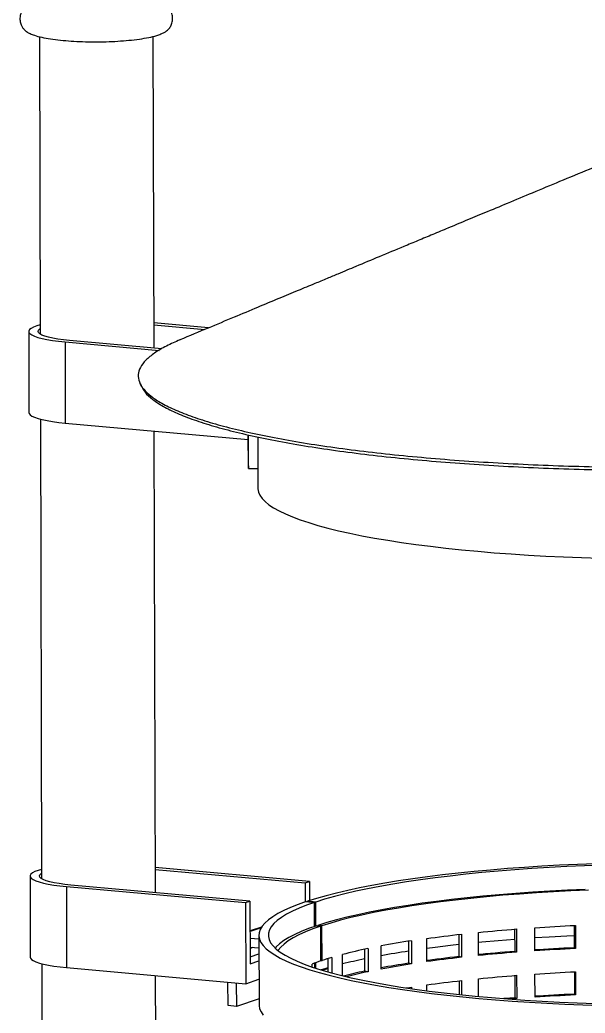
# Model space of a CAD drawing. Header units: millimetres. Extents: x 2214 to 8154, y -2115 to 2085.
# Drawn here: x 6536 to 6896, y 463 to 1097 of the extents above; entities that cross this region are included whole.
import ezdxf

# ---------------------------------------------------------------- set-up
doc = ezdxf.new("R2010")
doc.units = ezdxf.units.MM

# ---------------------------------------------------------------- blocks, each defined once
blk = doc.blocks.new('izometria')
for p, q in [((1621.03, 690.78), (1621.34, 564.41)), ((1669.66, 558.48), (1669.33, 690.91)), ((1616.49, 565.53), (1616.57, 531.06)), ((1692.85, 567.06), (1669.63, 569.16)), ((1669.63, 568.37), (1691.29, 566.41)), ((1672.98, 558.18), (1633.79, 561.71)), ((1631.92, 561.09), (1671.82, 557.49)), ((1631.92, 561.09), (1632, 526.62)), ((1663.71, 543.41), (1664.33, 542.08)), ((1621.43, 528.27), (1621.91, 333.03)), ((1632, 526.62), (1709.64, 519.63)), ((1670.23, 327.09), (1669.74, 523.22)), ((1709.64, 521.61), (1709.67, 508.83)), ((1709.72, 508.13), (1709.68, 521.6)), ((1709.83, 507.25), (1709.8, 521.57)), ((1713.83, 507.28), (1713.8, 520.67)), ((1709.67, 508.83), (1709.72, 508.13)), ((1709.72, 508.13), (1709.83, 507.25)), ((1709.83, 507.25), (1713.83, 507.28)), ((1713.68, 507.28), (1713.7, 498.95)), ((1735.63, 331.88), (1670.2, 337.77)), ((1617.06, 334.14), (1617.14, 299.68)), ((1670.2, 336.98), (1733.76, 331.25)), ((1632.49, 329.7), (1632.58, 295.24)), ((1632.49, 329.7), (1708.49, 322.85)), ((1710.37, 323.48), (1634.36, 330.33)), ((1733.76, 331.25), (1735.63, 331.88)), ((1733.76, 331.25), (1733.78, 323.1)), ((1735.63, 331.88), (1735.65, 323.71)), ((1708.49, 322.85), (1710.37, 323.48)), ((1708.49, 322.85), (1708.58, 288.39)), ((1710.37, 323.48), (1710.43, 296.89)), ((1734.27, 323.26), (1737.81, 322.94)), ((1734.74, 323.22), (1734.74, 323.42)), ((1738.27, 323.1), (1734.74, 323.42)), ((1737.83, 312.72), (1737.81, 322.94)), ((1738.29, 312.87), (1738.27, 323.1)), ((1715.31, 312.46), (1710.4, 310.83)), ((1738.72, 313.02), (1740.49, 312.86)), ((1740.95, 313.01), (1739.19, 313.17)), ((1739.19, 312.98), (1739.19, 313.17)), ((1740.52, 298.09), (1740.49, 312.86)), ((1740.99, 298.24), (1740.95, 313.01)), ((1848.02, 313.15), (1848.04, 303.66)), ((1848.5, 313.17), (1848.52, 303.33)), ((1715.14, 312.2), (1710.4, 310.63)), ((1714.17, 308.97), (1714.24, 279.43)), ((1799.07, 309.34), (1799.09, 299.91)), ((1800.13, 309.46), (1800.15, 299.62)), ((1807.36, 300.38), (1807.34, 310.22)), ((1822.72, 311.59), (1822.75, 302.12)), ((1823.5, 311.65), (1823.53, 301.8)), ((1831.32, 302.36), (1831.3, 312.21)), ((1710.4, 307.78), (1714.17, 307.44)), ((1766.04, 294.6), (1766.02, 304.45)), ((1777.63, 306.46), (1777.66, 297.08)), ((1778.94, 306.67), (1778.97, 296.82)), ((1785.43, 297.77), (1785.4, 307.62)), ((1714.18, 303.5), (1710.41, 303.84)), ((1711.55, 303.74), (1710.42, 303.36)), ((1710.42, 299.88), (1714.19, 301.13)), ((1749.69, 291.78), (1749.67, 300.8)), ((1758.95, 303.01), (1758.97, 293.71)), ((1760.48, 303.34), (1760.5, 293.49)), ((1800.15, 299.62), (1799.09, 299.91)), ((1823.53, 301.8), (1822.75, 302.12)), ((1848.52, 303.33), (1848.04, 303.66)), ((1622, 296.89), (1622.82, -36.2)), ((1710.43, 296.89), (1714.2, 298.14)), ((1736.76, 295.48), (1736.76, 296.75)), ((1737.88, 295.11), (1737.87, 297.16)), ((1738.34, 294.96), (1738.33, 297.33)), ((1740.52, 298.29), (1740.99, 298.24)), ((1743.47, 299.03), (1743.48, 293.41)), ((1745.18, 299.55), (1745.2, 292.93)), ((1778.97, 296.82), (1777.66, 297.08)), ((1632.58, 295.24), (1708.58, 288.39)), ((1671.14, -42.14), (1670.31, 291.84)), ((1741.09, 294.1), (1743.48, 294.89)), ((1760.5, 293.49), (1758.97, 293.71)), ((1822.77, 291.89), (1822.8, 282.43)), ((1823.55, 291.96), (1823.58, 282.11)), ((1831.37, 282.67), (1831.34, 292.51)), ((1848.07, 293.46), (1848.09, 283.97)), ((1848.55, 293.48), (1848.57, 283.63)), ((1701.08, 279.09), (1701.05, 289.07)), ((1704.59, 288.75), (1704.61, 278.77)), ((1708.58, 288.39), (1714.21, 290.27)), ((1778.99, 286.98), (1778.99, 286.28)), ((1785.46, 285.39), (1785.45, 287.93)), ((1799.12, 289.65), (1799.13, 283.78)), ((1800.18, 289.77), (1800.19, 283.67)), ((1807.41, 282.96), (1807.39, 290.53)), ((1777.68, 286.77), (1777.68, 286.47)), ((1848.57, 283.63), (1848.09, 283.97)), ((1704.61, 278.77), (1701.08, 279.09)), ((1714.24, 281.97), (1704.61, 278.77)), ((1823.58, 282.11), (1822.8, 282.43))]:
    blk.add_line(p, q)
at = {"flags": 128}
for points in [[(1621.33, 568.34), (1619.86, 567.91), (1618.5, 567.39), (1617.48, 566.85), (1616.82, 566.29), (1616.51, 565.72), (1616.57, 565.15), (1616.99, 564.59), (1617.77, 564.04), (1618.9, 563.51), (1620.36, 563.01), (1622.14, 562.54), (1624.22, 562.1), (1626.56, 561.71), (1629.13, 561.37), (1631.92, 561.09)], [(1633.79, 561.71), (1631.21, 561.98), (1628.84, 562.3), (1626.72, 562.67), (1624.86, 563.08), (1623.31, 563.53), (1622.08, 564.01), (1621.19, 564.51), (1620.66, 565.03), (1620.49, 565.55), (1620.68, 566.08), (1621.24, 566.6), (1621.34, 566.67)], [(1616.57, 531.06), (1616.65, 530.69), (1617.07, 530.13), (1617.86, 529.58), (1618.98, 529.05), (1620.45, 528.55), (1622.23, 528.07), (1624.3, 527.64), (1626.64, 527.25), (1629.22, 526.91), (1632, 526.62)], [(1713.7, 498.95), (1713.71, 498.68), (1713.95, 497.31), (1714.55, 495.94), (1715.5, 494.59), (1716.8, 493.24), (1718.44, 491.9), (1720.43, 490.58), (1722.75, 489.27), (1725.41, 487.99), (1728.39, 486.73), (1731.7, 485.49), (1735.32, 484.29), (1739.25, 483.11), (1743.49, 481.96), (1748.01, 480.85), (1752.82, 479.78), (1757.9, 478.75), (1763.24, 477.76), (1768.83, 476.81), (1774.67, 475.91), (1780.73, 475.05), (1787.02, 474.25), (1793.5, 473.49), (1800.18, 472.79), (1807.04, 472.14), (1814.06, 471.54), (1821.22, 471), (1828.53, 470.52), (1835.96, 470.09), (1843.49, 469.73), (1851.11, 469.42), (1858.81, 469.17)], [(1734.27, 323.26), (1730.77, 322.02), (1727.6, 320.76), (1724.75, 319.48), (1722.23, 318.17), (1720.04, 316.85), (1718.2, 315.51), (1716.69, 314.17), (1715.54, 312.81), (1714.73, 311.44), (1714.28, 310.07), (1714.18, 308.7), (1714.42, 307.33), (1715.02, 305.96), (1715.97, 304.6), (1717.27, 303.26), (1718.92, 301.92), (1720.9, 300.6), (1723.22, 299.29), (1725.88, 298.01), (1728.87, 296.75), (1732.18, 295.51), (1735.8, 294.31), (1739.73, 293.13), (1743.96, 291.98), (1748.49, 290.87), (1753.29, 289.8), (1758.37, 288.77), (1763.72, 287.78), (1769.31, 286.83), (1775.15, 285.93), (1781.21, 285.07), (1787.5, 284.27), (1793.98, 283.51), (1800.66, 282.81), (1807.52, 282.16), (1814.54, 281.56), (1821.71, 281.02), (1829.01, 280.54), (1836.44, 280.11), (1843.97, 279.75), (1851.6, 279.44), (1859.3, 279.2)], [(1857.1, 339.39), (1849.42, 339.09), (1841.82, 338.73), (1834.31, 338.31), (1826.92, 337.83), (1819.65, 337.3), (1812.52, 336.71), (1805.55, 336.07), (1798.74, 335.37), (1792.12, 334.62), (1785.69, 333.82), (1779.46, 332.97), (1773.46, 332.07), (1767.69, 331.12), (1762.17, 330.14), (1756.9, 329.11), (1751.9, 328.04), (1747.17, 326.93), (1742.73, 325.79), (1738.58, 324.62), (1734.74, 323.42)], [(1737.81, 322.94), (1734.35, 321.72), (1731.21, 320.47), (1728.39, 319.19), (1725.91, 317.9), (1723.76, 316.59), (1721.96, 315.26), (1720.51, 313.92), (1719.4, 312.57), (1718.64, 311.22), (1718.24, 309.86), (1718.19, 308.5), (1718.5, 307.14), (1719.15, 305.79), (1720.16, 304.45), (1721.52, 303.11), (1723.23, 301.79), (1725.28, 300.48), (1727.66, 299.19), (1730.39, 297.93), (1733.44, 296.68), (1736.81, 295.47), (1740.5, 294.28), (1744.49, 293.12), (1748.79, 292), (1753.37, 290.91), (1758.24, 289.86), (1763.38, 288.86), (1768.77, 287.89), (1774.42, 286.97), (1780.31, 286.09), (1786.41, 285.27), (1792.74, 284.49), (1799.26, 283.77), (1805.96, 283.09), (1812.84, 282.48), (1819.88, 281.91), (1827.06, 281.41), (1834.37, 280.96), (1841.79, 280.57), (1849.31, 280.24), (1856.92, 279.98)], [(1860.02, 338.78), (1852.38, 338.5), (1844.83, 338.16), (1837.36, 337.76), (1830.01, 337.3), (1822.77, 336.78), (1815.68, 336.21), (1808.73, 335.58), (1801.95, 334.9), (1795.35, 334.16), (1788.95, 333.37), (1782.75, 332.54), (1776.78, 331.65), (1771.03, 330.72), (1765.53, 329.75), (1760.29, 328.73), (1755.31, 327.68), (1750.61, 326.58), (1746.2, 325.45), (1742.08, 324.29), (1738.27, 323.1)], [(1621.9, 336.96), (1620.43, 336.52), (1619.07, 336.01), (1618.05, 335.46), (1617.39, 334.91), (1617.08, 334.34), (1617.14, 333.77), (1617.56, 333.21), (1618.34, 332.66), (1619.47, 332.13), (1620.93, 331.62), (1622.71, 331.15), (1624.79, 330.72), (1627.13, 330.33), (1629.71, 329.99), (1632.49, 329.7)], [(1634.36, 330.33), (1631.78, 330.59), (1629.41, 330.92), (1627.29, 331.28), (1625.43, 331.7), (1623.88, 332.15), (1622.65, 332.62), (1621.76, 333.13), (1621.23, 333.64), (1621.06, 334.17), (1621.25, 334.7), (1621.81, 335.22), (1621.91, 335.28)], [(1852.65, 328.48), (1845.14, 328.14), (1837.72, 327.75), (1830.4, 327.29), (1823.21, 326.78), (1816.15, 326.21), (1809.25, 325.58), (1802.51, 324.9), (1795.95, 324.17), (1789.58, 323.39), (1783.42, 322.56), (1777.48, 321.68), (1771.77, 320.76), (1766.3, 319.79), (1761.08, 318.78), (1756.14, 317.73), (1751.46, 316.64), (1747.07, 315.52), (1742.98, 314.36), (1739.19, 313.17)], [(1854.11, 328.18), (1846.62, 327.85), (1839.23, 327.47), (1831.93, 327.02), (1824.76, 326.51), (1817.72, 325.95), (1810.83, 325.34), (1804.11, 324.67), (1797.56, 323.94), (1791.21, 323.17), (1785.06, 322.34), (1779.13, 321.47), (1773.43, 320.55), (1767.98, 319.59), (1762.78, 318.59), (1757.84, 317.54), (1753.18, 316.46), (1748.81, 315.35), (1744.73, 314.19), (1740.95, 313.01)], [(1738.72, 313.02), (1735.28, 311.8), (1732.15, 310.56), (1729.36, 309.29), (1726.89, 308), (1724.76, 306.7), (1722.97, 305.38), (1721.52, 304.05), (1721.05, 303.53)], [(1740.49, 312.86), (1737.06, 311.65), (1733.96, 310.41), (1731.18, 309.15), (1728.73, 307.87), (1726.62, 306.57), (1724.85, 305.25), (1723.43, 303.93), (1722.35, 302.59), (1722.28, 302.49)], [(1831.3, 312.21), (1833.41, 312.34), (1835.54, 312.48), (1837.68, 312.6), (1839.83, 312.73), (1841.98, 312.85), (1844.15, 312.96), (1846.32, 313.07), (1848.5, 313.17)], [(1785.4, 307.62), (1787.18, 307.86), (1788.98, 308.1), (1790.79, 308.34), (1792.63, 308.57), (1794.48, 308.8), (1796.34, 309.03), (1798.23, 309.25), (1800.13, 309.46)], [(1807.34, 310.22), (1809.31, 310.42), (1811.3, 310.61), (1813.3, 310.79), (1815.32, 310.97), (1817.34, 311.15), (1819.39, 311.32), (1821.44, 311.49), (1823.5, 311.65)], [(1848.03, 308.77), (1844.9, 308.62), (1837.44, 308.22), (1831.31, 307.84)], [(1799.08, 305.04), (1795.43, 304.62), (1789.02, 303.84), (1785.41, 303.36)], [(1822.73, 307.23), (1815.75, 306.67), (1808.8, 306.04), (1807.35, 305.9)], [(1617.14, 299.68), (1617.22, 299.31), (1617.65, 298.75), (1618.43, 298.2), (1619.56, 297.67), (1621.02, 297.16), (1622.8, 296.69), (1624.87, 296.26), (1627.21, 295.87), (1629.79, 295.53), (1632.58, 295.24)], [(1799.09, 299.91), (1797.17, 299.69), (1795.26, 299.47), (1793.37, 299.24), (1791.5, 299.01), (1789.65, 298.78), (1787.81, 298.54), (1785.99, 298.29), (1785.42, 298.21)], [(1822.75, 302.12), (1820.66, 301.96), (1818.58, 301.79), (1816.51, 301.62), (1814.46, 301.44), (1812.42, 301.26), (1810.4, 301.07), (1808.39, 300.88), (1807.36, 300.78)], [(1823.53, 301.8), (1821.46, 301.64), (1819.41, 301.47), (1817.37, 301.3), (1815.34, 301.13), (1813.33, 300.95), (1811.32, 300.76), (1809.34, 300.57), (1807.36, 300.38)], [(1848.04, 303.66), (1845.83, 303.56), (1843.64, 303.45), (1841.45, 303.33), (1839.26, 303.21), (1837.09, 303.09), (1834.93, 302.96), (1832.77, 302.83), (1831.32, 302.73)], [(1848.52, 303.33), (1846.34, 303.22), (1844.17, 303.11), (1842.01, 303), (1839.85, 302.88), (1837.7, 302.76), (1835.57, 302.63), (1833.44, 302.5), (1831.32, 302.36)], [(1800.15, 299.62), (1798.25, 299.4), (1796.37, 299.18), (1794.5, 298.96), (1792.65, 298.73), (1790.82, 298.5), (1789, 298.26), (1787.2, 298.02), (1785.43, 297.77)], [(1743.48, 295.14), (1742.15, 294.75), (1740.55, 294.26)], [(1807.39, 290.53), (1809.36, 290.73), (1811.35, 290.92), (1813.35, 291.1), (1815.37, 291.28), (1817.39, 291.46), (1819.43, 291.63), (1821.49, 291.79), (1823.55, 291.96)], [(1831.34, 292.51), (1833.46, 292.65), (1835.59, 292.78), (1837.73, 292.91), (1839.88, 293.04), (1842.03, 293.15), (1844.2, 293.27), (1846.37, 293.38), (1848.55, 293.48)], [(1776.72, 286.62), (1777.31, 286.71), (1778.99, 286.98)], [(1785.45, 287.93), (1787.23, 288.17), (1789.03, 288.41), (1790.84, 288.65), (1792.67, 288.88), (1794.52, 289.11), (1796.39, 289.33), (1798.28, 289.55), (1800.18, 289.77)], [(1848.09, 283.97), (1845.88, 283.87), (1843.68, 283.76), (1841.49, 283.64), (1839.31, 283.52), (1837.14, 283.4), (1834.98, 283.27), (1832.82, 283.13), (1831.37, 283.04)], [(1848.57, 283.63), (1846.39, 283.53), (1844.22, 283.42), (1842.06, 283.31), (1839.9, 283.19), (1837.75, 283.07), (1835.62, 282.94), (1833.49, 282.81), (1831.37, 282.67)], [(1714.24, 279.43), (1714.25, 279.16), (1714.5, 277.79), (1715.1, 276.43), (1716.05, 275.07)], [(1822.8, 282.43), (1820.71, 282.27), (1818.63, 282.1), (1818.08, 282.05)], [(1823.58, 282.11), (1821.51, 281.95), (1820.51, 281.87)]]:
    blk.add_lwpolyline(points, dxfattribs=at)
for centre, radius, start, end in [((1835.34, -60.43), 371.4, 98.7339, 100.7573), ((1806.61, 82.9), 225.21, 101.8207, 104.6455), ((1837.48, -90.01), 396.78, 98.6732, 100.3739), ((1772.12, 203.47), 99.76, 108.463, 110.7602), ((1782.28, 172.87), 132, 106.3249, 108.2309), ((1807.53, 63.88), 240, 101.6767, 103.948), ((1835.43, -78.74), 380.24, 98.7399, 100.5151), ((1835.36, -70.27), 371.4, 98.7339, 100.7573), ((1807, 64.6), 234.09, 101.84, 104.064), ((1807.71, 68.21), 230.18, 101.8364, 104.1729)]:
    blk.add_arc(centre, radius, start, end)
for points, knots in [([(1625.62, 708.25), (1625.64, 708.2), (1625.66, 708.12), (1625.71, 708.15), (1625.68, 708.2), (1625.59, 708.24), (1625.52, 708.23), (1625.17, 708.13), (1624.74, 708.01), (1624.21, 707.86), (1623.59, 707.67), (1622.87, 707.45), (1621.8, 707.09), (1620.38, 706.56), (1618.62, 705.77), (1616.87, 704.81), (1615.21, 703.61), (1613.83, 702.13), (1612.92, 700.31), (1612.65, 698.19), (1613.01, 696.27), (1613.67, 694.88), (1614.5, 693.78), (1615.62, 692.83), (1617.05, 692.04), (1619.15, 691.22), (1621.92, 690.49), (1625.62, 689.81), (1629.85, 689.27), (1634.44, 688.89), (1639.3, 688.65), (1644.33, 688.56), (1649.38, 688.62), (1654.35, 688.84), (1659.12, 689.21), (1663.57, 689.73), (1667.55, 690.41), (1670.53, 691.15), (1672.56, 691.86), (1673.91, 692.5), (1674.86, 693.1), (1675.73, 693.83), (1676.64, 694.95), (1677.39, 696.58), (1677.67, 698.54), (1677.35, 700.5), (1676.61, 702.01), (1675.73, 703.08), (1674.73, 704), (1673.42, 704.93), (1671.95, 705.75), (1670.5, 706.42), (1669.32, 706.9), (1667.98, 707.38), (1666.71, 707.77), (1665.76, 708.04), (1665.19, 708.2), (1664.8, 708.31), (1664.63, 708.36), (1664.7, 708.3), (1664.54, 708.27), (1664.61, 708.2), (1664.64, 708.29), (1664.65, 708.34)], [0, 0, 0, 0, 0.014601, 0.027281, 0.038363, 0.047891, 0.062605, 0.068005, 0.0725, 0.076635, 0.080769, 0.085273, 0.0905, 0.1027, 0.11638, 0.131598, 0.147726, 0.164541, 0.181835, 0.199034, 0.214656, 0.227118, 0.239264, 0.258009, 0.279413, 0.301308, 0.334784, 0.36816, 0.400539, 0.432223, 0.463856, 0.495475, 0.527091, 0.558729, 0.590981, 0.62416, 0.658038, 0.692341, 0.714229, 0.73275, 0.747878, 0.75813, 0.771117, 0.787292, 0.805245, 0.821377, 0.834719, 0.845074, 0.854358, 0.867472, 0.884286, 0.893949, 0.903884, 0.912529, 0.920652, 0.928943, 0.932781, 0.936555, 0.944771, 0.954619, 0.968769, 0.983686, 1, 1, 1, 1]), ([(1879.64, 644.98), (1875.69, 643.33), (1867.29, 639.82), (1854.65, 634.55), (1842.12, 629.32), (1830.53, 624.49), (1819.9, 620.05), (1810.4, 616.1), (1802.02, 612.6), (1794.69, 609.54), (1788.03, 606.76), (1781.78, 604.15), (1774.21, 601), (1765.41, 597.33), (1757.38, 593.98), (1751.52, 591.54), (1747.46, 589.84), (1742.9, 587.94), (1737.27, 585.59), (1730.46, 582.75), (1722.37, 579.38), (1713.31, 575.6), (1703.29, 571.42), (1692.3, 566.83), (1684.65, 563.65), (1680.67, 561.98)], [0, 0, 0, 0, 0.0603864, 0.1284513, 0.1915661, 0.2497299, 0.3029411, 0.3511981, 0.3921585, 0.4287128, 0.4612653, 0.4925178, 0.5229702, 0.5752482, 0.6249862, 0.6438312, 0.663342, 0.6861648, 0.712426, 0.7481725, 0.788792, 0.8342844, 0.8846499, 0.9398884, 1, 1, 1, 1]), ([(1680.72, 561.98), (1678.73, 561.11), (1674.52, 559.27), (1669.73, 556.38), (1666.01, 553.34), (1663.69, 550.27), (1662.75, 547.17), (1663.2, 544.08), (1665.04, 541), (1668.25, 537.96), (1672.82, 534.98), (1678.72, 532.08), (1685.91, 529.26), (1694.35, 526.56), (1703.99, 523.98), (1714.76, 521.55), (1726.6, 519.27), (1739.44, 517.17), (1753.2, 515.25), (1767.79, 513.53), (1783.12, 512.01), (1799.11, 510.71), (1815.64, 509.64), (1832.62, 508.79), (1849.95, 508.19), (1867.52, 507.82), (1885.21, 507.69), (1902.93, 507.81), (1920.56, 508.17), (1937.99, 508.77), (1955.12, 509.61), (1971.83, 510.68), (1988.04, 511.97), (2003.63, 513.48), (2018.51, 515.19), (2032.6, 517.11), (2045.79, 519.21), (2058.02, 521.48), (2069.21, 523.91), (2079.28, 526.48), (2088.19, 529.18), (2095.86, 531.99), (2102.25, 534.89), (2107.33, 537.87), (2111.06, 540.91), (2113.43, 543.98), (2114.4, 547.08), (2114, 550.17), (2112.19, 553.25), (2109.03, 556.29), (2104.43, 559.27), (2100.15, 561.51), (2097.01, 562.72), (2096.29, 563)], [0, 0, 0, 0, 0.018049, 0.037968, 0.057887, 0.077807, 0.097726, 0.117645, 0.137564, 0.157484, 0.177403, 0.197322, 0.217242, 0.237161, 0.25708, 0.277, 0.296919, 0.316838, 0.336757, 0.356677, 0.376596, 0.396515, 0.416435, 0.436354, 0.456273, 0.476192, 0.496112, 0.516031, 0.53595, 0.55587, 0.575789, 0.595708, 0.615628, 0.635547, 0.655466, 0.675385, 0.695305, 0.715224, 0.735143, 0.755063, 0.774982, 0.794901, 0.814821, 0.83474, 0.854659, 0.874578, 0.894498, 0.914417, 0.934336, 0.954256, 0.974175, 0.994094, 1, 1, 1, 1]), ([(1664.45, 542.08), (1664.86, 541.28), (1665.8, 539.46), (1668.89, 536.65), (1673.41, 533.67), (1679.31, 530.77), (1686.48, 527.97), (1694.89, 525.27), (1704.5, 522.7), (1715.24, 520.28), (1727.05, 518.01), (1739.86, 515.91), (1753.57, 514), (1768.13, 512.28), (1783.42, 510.77), (1799.36, 509.47), (1815.84, 508.4), (1832.78, 507.56), (1850.06, 506.95), (1867.58, 506.58), (1885.23, 506.46), (1902.89, 506.58), (1920.47, 506.94), (1937.85, 507.53), (1954.93, 508.37), (1971.61, 509.43), (1987.77, 510.72), (2003.31, 512.23), (2018.16, 513.94), (2032.2, 515.85), (2045.36, 517.94), (2057.56, 520.2), (2068.72, 522.63), (2078.76, 525.19), (2087.64, 527.88), (2095.29, 530.69), (2101.66, 533.58), (2106.75, 536.55), (2110.37, 539.58), (2112.35, 541.8), (2112.7, 543.01), (2112.75, 543.19)], [0, 0, 0, 0, 0.020663, 0.047007, 0.073351, 0.099694, 0.126038, 0.152382, 0.178725, 0.205069, 0.231413, 0.257756, 0.2841, 0.310444, 0.336787, 0.363131, 0.389475, 0.415818, 0.442162, 0.468506, 0.49485, 0.521193, 0.547537, 0.573881, 0.600224, 0.626568, 0.652912, 0.679255, 0.705599, 0.731943, 0.758286, 0.78463, 0.810974, 0.837318, 0.863661, 0.890005, 0.916349, 0.942692, 0.969036, 0.99538, 1, 1, 1, 1])]:
    blk.add_open_spline(points, degree=3, knots=knots)

msp = doc.modelspace()

# ---------------------------------------------------------------- block references
at = {"xscale": 1.5, "yscale": 1.5, "zscale": 1.5}
msp.add_blockref('izometria', (4116.6, 49.63), dxfattribs=at)

doc.saveas('drawing.dxf')
